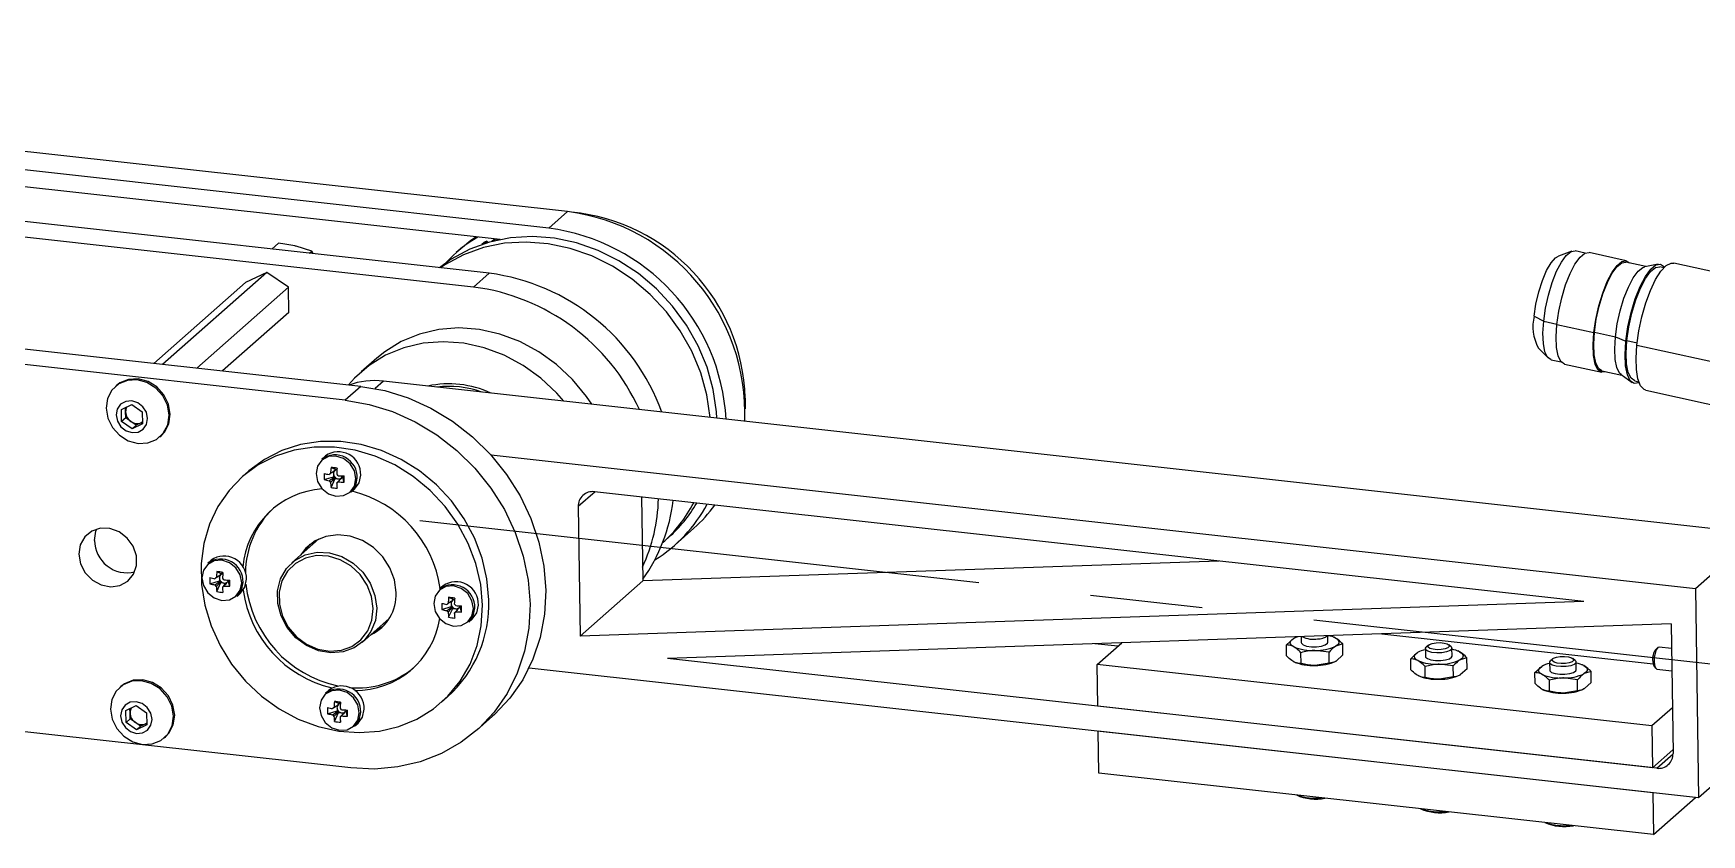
# Model space of a CAD drawing. Header units: millimetres. Extents: x -117 to 822, y -67 to 297.
# Drawn here: x 338.47 to 376.16, y 119.56 to 137.66 of the extents above; entities that cross this region are included whole.
import ezdxf

# ---------------------------------------------------------------- set-up
doc = ezdxf.new("R2010")
doc.units = ezdxf.units.MM
doc.linetypes.add('CENTERX2', pattern=[20.32, 12.7, -2.54, 2.54, -2.54])

msp = doc.modelspace()

# ---------------------------------------------------------------- linework, layer by layer
at = {"color": 7, "linetype": 'Continuous', "lineweight": 25}
for p, q in [((350.5369, 133.6325), (314.2468, 137.6615)), ((350.1126, 133.2584), (318.6157, 136.7552)), ((348.7667, 132.2416), (312.4766, 136.2706)), ((349.0146, 133.0031), (321.1264, 136.0993)), ((348.4131, 131.9298), (312.123, 135.9588)), ((345.8675, 129.6848), (309.5775, 133.7138)), ((350.1126, 133.2584), (350.5369, 133.6325)), ((345.514, 129.373), (309.2239, 133.402)), ((343.8519, 132.7873), (344.0054, 132.9226)), ((344.7565, 132.7401), (344.4031, 132.8509)), ((344.7029, 132.6928), (344.7565, 132.7401)), ((344.7857, 132.6836), (344.7565, 132.7401)), ((348.1619, 132.8321), (348.0205, 132.7074)), ((348.653, 132.9376), (348.6011, 132.8918)), ((348.7301, 132.9502), (348.7409, 132.9359)), ((348.8865, 133.0173), (348.8187, 132.9575)), ((373.2264, 132.7399), (372.919, 132.6264)), ((373.5276, 132.6969), (373.3015, 132.7467)), ((374.4535, 132.5235), (373.6153, 132.7083)), ((374.8981, 132.3935), (374.4467, 132.493)), ((375.1732, 132.4455), (374.8724, 132.3887)), ((375.3037, 132.3668), (375.2143, 132.3865)), ((378.1244, 131.8985), (375.526, 132.4714)), ((343.2575, 132.0307), (341.1867, 130.2045)), ((343.7393, 132.2601), (341.3837, 130.1826)), ((344.2295, 131.9228), (342.1587, 130.0966)), ((343.7393, 132.2601), (343.2575, 132.0307)), ((344.2295, 131.9228), (343.7393, 132.2601)), ((344.2378, 131.3562), (344.2295, 131.9228)), ((348.4131, 131.9298), (348.7667, 132.2416)), ((344.2378, 131.3562), (342.7368, 130.0324)), ((372.3721, 131.272), (372.5883, 131.1593)), ((372.8851, 131.0831), (373.7233, 130.8983)), ((373.7343, 130.9071), (374.2093, 130.8024)), ((374.2093, 130.8024), (374.4461, 130.7065)), ((372.4625, 130.5558), (372.6937, 130.3236)), ((374.694, 130.6194), (377.2924, 130.0466)), ((346.2253, 130.3242), (345.8718, 130.0124)), ((372.759, 130.2858), (372.9851, 130.236)), ((373.0598, 130.1888), (373.898, 130.004)), ((373.9048, 130.0345), (374.3561, 129.935)), ((340.3458, 129.7067), (340.319, 129.683)), ((345.8675, 129.6848), (345.514, 129.373)), ((377.4297, 126.3552), (346.3773, 129.8026)), ((374.3348, 129.9502), (374.5838, 129.7722)), ((374.646, 129.8084), (374.7353, 129.7887)), ((354.5489, 129.4168), (354.5448, 129.1751)), ((374.8931, 129.6003), (377.4915, 129.0275)), ((340.4571, 129.1617), (340.689, 129.2721)), ((340.4612, 128.8891), (340.4571, 129.1617)), ((340.5531, 128.9702), (340.4612, 128.8891)), ((340.5511, 129.1065), (340.5496, 129.2058)), ((340.5531, 128.9702), (340.5511, 129.1065)), ((340.671, 128.889), (340.5531, 128.9702)), ((340.689, 129.2721), (340.9248, 129.1098)), ((340.9248, 129.1098), (340.9288, 128.8372)), ((340.697, 128.7268), (340.4612, 128.8891)), ((340.7889, 128.8079), (340.671, 128.889)), ((340.9288, 128.8372), (340.697, 128.7268)), ((340.7889, 128.8079), (340.697, 128.7268)), ((340.9048, 128.8631), (340.7889, 128.8079)), ((340.9048, 128.8631), (340.9282, 128.8762)), ((340.9283, 128.8742), (340.9048, 128.8631)), ((341.3244, 128.543), (341.3512, 128.5667)), ((345.0641, 128.1122), (344.9859, 128.0433)), ((345.1914, 127.8537), (345.2831, 127.8126)), ((345.3269, 127.8071), (345.2831, 127.8126)), ((345.2831, 127.7867), (345.2831, 127.8126)), ((376.0154, 125.1079), (348.8102, 128.1283)), ((343.3262, 127.7674), (343.1848, 127.6427)), ((345.0362, 127.5773), (345.2491, 127.643)), ((345.1914, 127.4014), (345.2831, 127.6044)), ((345.2491, 127.7617), (345.2491, 127.7251)), ((345.2491, 127.7004), (345.2491, 127.643)), ((345.2747, 127.6398), (345.2491, 127.643)), ((345.2831, 127.6044), (345.2831, 127.6302)), ((345.2831, 127.6044), (345.3401, 127.5972)), ((345.3646, 127.5941), (345.4009, 127.5895)), ((345.4557, 127.617), (345.43, 127.6202)), ((345.4557, 127.617), (345.4557, 127.661)), ((345.4849, 127.5208), (345.4557, 127.617)), ((345.6474, 127.2933), (345.7255, 127.3622)), ((373.4931, 124.8222), (351.1445, 127.3034)), ((352.2053, 127.1856), (352.2332, 125.2895)), ((350.7759, 126.9671), (350.8189, 124.0422)), ((352.686, 126.1553), (352.817, 126.2709)), ((352.9639, 126.1044), (353.3881, 126.4786)), ((377.4297, 126.3552), (376.0154, 125.1079)), ((344.9173, 126.2373), (344.3076, 125.6996)), ((342.4841, 125.7584), (342.4059, 125.6895)), ((365.251, 125.7373), (352.2332, 125.2895)), ((342.4562, 125.2236), (342.6691, 125.2893)), ((342.6114, 125.4999), (342.7032, 125.4589)), ((342.6114, 125.0477), (342.7032, 125.2506)), ((342.6691, 125.4079), (342.6691, 125.3714)), ((342.6691, 125.3467), (342.6691, 125.2893)), ((342.6947, 125.286), (342.6691, 125.2893)), ((342.7469, 125.4534), (342.7032, 125.4589)), ((342.7032, 125.433), (342.7032, 125.4589)), ((342.7032, 125.2506), (342.7032, 125.2765)), ((342.7032, 125.2506), (342.7601, 125.2435)), ((342.7846, 125.2404), (342.8209, 125.2358)), ((342.8757, 125.2633), (342.85, 125.2665)), ((342.8757, 125.2633), (342.8757, 125.3073)), ((342.905, 125.1671), (342.8757, 125.2633)), ((347.7218, 125.177), (347.6437, 125.108)), ((352.2332, 125.2895), (350.8189, 124.0422)), ((343.0674, 124.9395), (343.1455, 125.0084)), ((347.8491, 124.9185), (347.9409, 124.8774)), ((347.9068, 124.8264), (347.9068, 124.7899)), ((347.9068, 124.7652), (347.9068, 124.7078)), ((347.9846, 124.8719), (347.9409, 124.8774)), ((347.9409, 124.8515), (347.9409, 124.8774)), ((373.4931, 124.8222), (350.8189, 124.0422)), ((376.0154, 125.1079), (376.0849, 120.3857)), ((345.8951, 123.8996), (346.5048, 124.4373)), ((347.694, 124.6421), (347.9068, 124.7078)), ((347.8491, 124.4662), (347.9409, 124.6691)), ((347.9325, 124.7045), (347.9068, 124.7078)), ((347.9409, 124.6691), (347.9409, 124.695)), ((347.9409, 124.6691), (347.9979, 124.662)), ((348.0224, 124.6589), (348.0586, 124.6543)), ((348.1134, 124.6818), (348.0878, 124.685)), ((348.1134, 124.6818), (348.1134, 124.7258)), ((348.1427, 124.5856), (348.1134, 124.6818)), ((348.3051, 124.358), (348.3833, 124.427)), ((345.6362, 121.0618), (319.055, 124.0129)), ((375.4668, 124.3173), (352.7926, 123.5373)), ((367.1097, 124.0298), (367.1117, 123.8944)), ((367.7116, 123.9032), (367.7095, 124.0505)), ((367.8835, 123.9978), (367.8391, 124.0179)), ((367.8519, 124.0128), (367.8492, 124.014)), ((368.933, 124.0926), (375.0604, 123.4123)), ((375.4668, 124.3173), (375.5098, 121.3924)), ((362.9653, 123.8122), (362.449, 123.8695)), ((362.5007, 123.4025), (363.0538, 123.8903)), ((366.7774, 123.8407), (366.931, 123.9803)), ((366.781, 123.5935), (366.7774, 123.8407)), ((367.1073, 123.4189), (367.1037, 123.6661)), ((367.7386, 123.6778), (367.4205, 123.7183)), ((367.7423, 123.4306), (367.7386, 123.6778)), ((368.0473, 123.8641), (367.8923, 123.8173)), ((368.0509, 123.6169), (368.0473, 123.8641)), ((369.5833, 123.5292), (369.737, 123.6688)), ((369.9151, 123.7566), (369.9176, 123.5829)), ((369.9852, 123.8384), (369.9333, 123.7911)), ((370.4958, 123.7993), (370.4425, 123.8452)), ((370.5176, 123.5917), (370.515, 123.7654)), ((370.6894, 123.6863), (370.6451, 123.7064)), ((370.6578, 123.7013), (370.6551, 123.7025)), ((375.1652, 123.7819), (375.1187, 123.7395)), ((375.4749, 123.7643), (375.1973, 123.7952)), ((376.0849, 120.3857), (349.6651, 123.3188)), ((375.1412, 121.0562), (352.7926, 123.5373)), ((375.0338, 122.011), (362.5007, 123.4025)), ((362.5145, 122.458), (362.5007, 123.4025)), ((366.9764, 123.4448), (366.9792, 123.4436)), ((367.7423, 123.4306), (367.4255, 123.3783)), ((368.0509, 123.6169), (367.8973, 123.4773)), ((369.587, 123.282), (369.5833, 123.5292)), ((369.9133, 123.1074), (369.9096, 123.3546)), ((370.5446, 123.3663), (370.2264, 123.4068)), ((370.5482, 123.119), (370.5446, 123.3663)), ((370.8532, 123.5526), (370.6982, 123.5058)), ((370.8569, 123.3054), (370.7032, 123.1658)), ((370.8569, 123.3054), (370.8532, 123.5526)), ((372.3893, 123.2177), (372.5429, 123.3572)), ((372.721, 123.445), (372.7236, 123.2714)), ((372.7911, 123.5269), (372.7392, 123.4796)), ((373.3017, 123.4878), (373.2485, 123.5336)), ((373.3235, 123.2802), (373.3209, 123.4539)), ((373.4953, 123.3748), (373.451, 123.3948)), ((373.4638, 123.3898), (373.461, 123.3909)), ((375.0776, 123.3698), (375.1137, 123.3182)), ((375.1421, 123.2982), (375.4823, 123.2604)), ((340.4459, 122.9066), (340.419, 122.8829)), ((369.7824, 123.1333), (369.7851, 123.1321)), ((370.5482, 123.119), (370.2314, 123.0668)), ((372.3929, 122.9705), (372.3893, 123.2177)), ((372.7192, 122.7959), (372.7156, 123.0431)), ((373.3505, 123.0547), (373.0323, 123.0953)), ((373.3541, 122.8075), (373.3505, 123.0547)), ((373.6592, 123.241), (373.5041, 123.1943)), ((373.6628, 122.9938), (373.5091, 122.8543)), ((373.6628, 122.9938), (373.6592, 123.241)), ((345.1418, 122.8232), (345.0637, 122.7543)), ((345.2691, 122.5647), (345.3609, 122.5236)), ((345.4046, 122.5181), (345.3609, 122.5236)), ((345.3609, 122.4978), (345.3609, 122.5236)), ((347.6826, 122.5427), (347.824, 122.6674)), ((372.5883, 122.8217), (372.591, 122.8206)), ((373.3541, 122.8075), (373.0373, 122.7553)), ((340.5571, 122.3617), (340.789, 122.472)), ((340.5612, 122.089), (340.5571, 122.3617)), ((340.6531, 122.1701), (340.5612, 122.089)), ((340.6511, 122.3064), (340.6496, 122.4057)), ((340.6531, 122.1701), (340.6511, 122.3064)), ((340.771, 122.089), (340.6531, 122.1701)), ((340.789, 122.472), (341.0248, 122.3097)), ((341.0248, 122.3097), (341.0288, 122.0371)), ((345.114, 122.2884), (345.3268, 122.3541)), ((345.2691, 122.1124), (345.3609, 122.3154)), ((345.3268, 122.4727), (345.3268, 122.4362)), ((345.3268, 122.4115), (345.3268, 122.3541)), ((345.3525, 122.3508), (345.3268, 122.3541)), ((345.3609, 122.3154), (345.3609, 122.3413)), ((345.3609, 122.3154), (345.4179, 122.3082)), ((345.4424, 122.3052), (345.4786, 122.3006)), ((345.5334, 122.328), (345.5078, 122.3313)), ((345.5334, 122.328), (345.5334, 122.3721)), ((345.5627, 122.2318), (345.5334, 122.328)), ((348.4854, 121.9174), (348.839, 122.2292)), ((375.0477, 121.0666), (362.5145, 122.458)), ((375.4947, 122.4175), (375.0338, 122.011)), ((340.797, 121.9267), (340.5612, 122.089)), ((340.8889, 122.0078), (340.771, 122.089)), ((341.0288, 122.0371), (340.797, 121.9267)), ((340.8889, 122.0078), (340.797, 121.9267)), ((341.0048, 122.063), (340.8889, 122.0078)), ((341.0048, 122.063), (341.0282, 122.0762)), ((341.0283, 122.0742), (341.0048, 122.063)), ((341.4244, 121.7429), (341.4512, 121.7666)), ((345.7251, 122.0043), (345.8033, 122.0732)), ((362.5368, 120.9469), (362.5229, 121.8913)), ((375.0561, 120.4999), (362.5229, 121.8913)), ((375.0338, 122.011), (375.0477, 121.0666)), ((375.0477, 121.0666), (375.5086, 121.4731)), ((377.4991, 121.6329), (376.0849, 120.3857)), ((375.0699, 119.5554), (362.5368, 120.9469)), ((375.0561, 120.4999), (375.0699, 119.5554)), ((375.0699, 119.5554), (376.0196, 120.3929))]:
    msp.add_line(p, q, dxfattribs=at)
at = {"color": 8, "linetype": 'Continuous', "lineweight": 25}
for p, q in [((348.6024, 132.8922), (348.6571, 132.9405)), ((348.6243, 132.8996), (348.6931, 132.9603)), ((348.7001, 132.9237), (348.7301, 132.9502)), ((348.8215, 132.9582), (348.8883, 133.0171)), ((348.8507, 132.9658), (348.9066, 133.0151)), ((348.9224, 132.9832), (348.9528, 133.01)), ((372.5883, 131.1593), (372.8862, 131.0937)), ((374.4672, 130.7235), (374.6998, 130.6722)), ((346.3773, 129.8026), (346.189, 129.6365)), ((351.1558, 127.3021), (350.7759, 126.9671)), ((344.8431, 126.1989), (344.8101, 126.1428)), ((375.1412, 121.0562), (375.5098, 121.3812))]:
    msp.add_line(p, q, dxfattribs=at)
at = {"color": 7, "linetype": 'CENTERX2'}
msp.add_line((347.2014, 126.6517), (396.7729, 121.1483), dxfattribs=at)
at = {"color": 7, "linetype": 'Continuous', "lineweight": 25, "flags": 128}
for points in [[(353.9093, 128.9664), (353.9005, 129.1088), (353.8265, 129.6163), (353.6873, 130.1177), (353.4854, 130.604), (353.2243, 131.0665), (352.9087, 131.4969), (352.5443, 131.8877), (352.1376, 132.2317), (351.6957, 132.5229), (351.2267, 132.756), (350.7388, 132.927), (350.2408, 133.0327), (349.7415, 133.0713), (349.2499, 133.0421), (348.7748, 132.9456), (348.3246, 132.7835), (347.9073, 132.5587), (347.6396, 132.3668)], [(348.1619, 132.8321), (348.3498, 132.9852), (348.4603, 133.0646)], [(353.7591, 128.9831), (353.759, 128.9841), (353.6851, 129.4916), (353.5459, 129.993), (353.3439, 130.4793), (353.0829, 130.9418), (352.7673, 131.3722), (352.4029, 131.7629), (351.9961, 132.107), (351.5543, 132.3982), (351.0852, 132.6313), (350.5974, 132.8023), (350.0994, 132.908), (349.6001, 132.9466), (349.1085, 132.9174), (348.6334, 132.8208), (348.1832, 132.6587), (347.7659, 132.434), (347.6617, 132.3643)], [(348.6571, 132.9405), (348.6531, 132.9377), (348.653, 132.9376)], [(372.5883, 131.1593), (372.6307, 131.4522), (372.6963, 131.7488), (372.7814, 132.0318), (372.8809, 132.2849), (372.989, 132.4934), (373.0996, 132.645), (373.2061, 132.7311), (373.3015, 132.7467)], [(372.8851, 131.0831), (372.9285, 131.3829), (372.9957, 131.6865), (373.0828, 131.9764), (373.1847, 132.2355), (373.2954, 132.4489), (373.4086, 132.6041), (373.5177, 132.6922), (373.6153, 132.7083)], [(372.3721, 131.272), (372.4124, 131.5442), (372.4758, 131.8187), (372.5579, 132.0768), (372.6532, 132.3009), (372.7551, 132.4757), (372.8567, 132.5894), (372.919, 132.6264)], [(373.7233, 130.8983), (373.7667, 131.1981), (373.8339, 131.5018), (373.921, 131.7916), (374.0229, 132.0507), (374.1336, 132.2641), (374.2468, 132.4193), (374.3559, 132.5074), (374.4545, 132.5233), (374.5296, 132.4747)], [(373.7343, 130.9071), (373.7766, 131.1997), (373.8422, 131.496), (373.9272, 131.7788), (374.0266, 132.0317), (374.1346, 132.2399), (374.2451, 132.3914), (374.3515, 132.4774), (374.4467, 132.493)], [(374.2093, 130.8024), (374.2516, 131.095), (374.3172, 131.3913), (374.4021, 131.6741), (374.5015, 131.9269), (374.6096, 132.1352), (374.7201, 132.2867), (374.8265, 132.3726), (374.8724, 132.3887)], [(374.4461, 130.7065), (374.4926, 131.0272), (374.5645, 131.3521), (374.6576, 131.6621), (374.7666, 131.9393), (374.885, 132.1676), (375.0061, 132.3337), (375.1228, 132.4279), (375.2283, 132.4448), (375.3164, 132.3834), (375.3181, 132.3813)], [(374.4672, 130.7235), (374.5116, 131.0303), (374.5804, 131.341), (374.6694, 131.6375), (374.7737, 131.9027), (374.887, 132.1211), (375.0028, 132.2799), (375.1144, 132.3701), (375.2143, 132.3865)], [(374.694, 130.6194), (374.739, 130.9363), (374.8076, 131.2582), (374.8963, 131.5689), (375.0008, 131.8529), (375.1157, 132.0959), (375.2353, 132.2857), (375.3537, 132.4129), (375.4648, 132.4711), (375.526, 132.4714)], [(351.0822, 129.2803), (350.9624, 129.4574), (350.6474, 129.8409), (350.2862, 130.1804), (349.8863, 130.4686), (349.4563, 130.6994), (349.0054, 130.8678), (348.5432, 130.9703), (348.0795, 131.0047), (347.6242, 130.9703), (347.187, 130.8677), (346.7773, 130.6992), (346.4037, 130.4683), (346.2253, 130.3242)], [(372.759, 130.2858), (372.758, 130.286), (372.6775, 130.3421), (372.6175, 130.4664), (372.5815, 130.6517), (372.5716, 130.8872), (372.5883, 131.1593)], [(373.0598, 130.1888), (373.0588, 130.189), (372.9764, 130.2464), (372.915, 130.3736), (372.8782, 130.5633), (372.868, 130.8045), (372.8851, 131.0831)], [(373.9876, 130.0162), (373.897, 130.0042), (373.8146, 130.0616), (373.7532, 130.1888), (373.7164, 130.3786), (373.7062, 130.6197), (373.7233, 130.8983)], [(373.9048, 130.0345), (373.9038, 130.0347), (373.8234, 130.0907), (373.7634, 130.2148), (373.7275, 130.4), (373.7176, 130.6353), (373.7343, 130.9071)], [(374.3348, 129.9502), (374.2984, 129.986), (374.2384, 130.1101), (374.2025, 130.2953), (374.1925, 130.5306), (374.2093, 130.8024)], [(350.451, 129.3504), (350.2939, 129.5291), (349.9326, 129.8686), (349.5327, 130.1568), (349.1028, 130.3876), (348.6519, 130.556), (348.1896, 130.6585), (347.7259, 130.6929), (347.2706, 130.6584), (346.8335, 130.5559), (346.4237, 130.3873), (346.0502, 130.1565), (345.7207, 129.8682), (345.5846, 129.7162)], [(374.7423, 129.7695), (374.7375, 129.7669), (374.632, 129.75), (374.5438, 129.8114), (374.4781, 129.9475), (374.4387, 130.1505), (374.4278, 130.4085), (374.4461, 130.7065)], [(374.646, 129.8084), (374.6449, 129.8086), (374.5606, 129.8673), (374.4978, 129.9975), (374.4601, 130.1917), (374.4497, 130.4384), (374.4672, 130.7235)], [(374.8931, 129.6003), (374.856, 129.6144), (374.7754, 129.6995), (374.7166, 129.8517), (374.6825, 130.0631), (374.6748, 130.3234), (374.694, 130.6194)], [(340.1108, 129.1919), (340.1489, 128.9662), (340.2528, 128.7549), (340.4124, 128.5786), (340.612, 128.4547), (340.8322, 128.3952), (341.0514, 128.4059), (341.248, 128.4859), (341.403, 128.6272), (341.501, 128.8161), (341.5325, 129.034), (341.4945, 129.2597), (341.3905, 129.471), (341.2309, 129.6473), (341.0313, 129.7712), (340.8111, 129.8307), (340.592, 129.82), (340.3953, 129.74), (340.2404, 129.5987), (340.1424, 129.4098), (340.1108, 129.1919)], [(341.3512, 128.5667), (341.4298, 128.6509), (341.5278, 128.8398), (341.5594, 129.0577), (341.5213, 129.2834), (341.4174, 129.4947), (341.2578, 129.671), (341.0582, 129.7949), (340.838, 129.8544), (340.6188, 129.8437), (340.4222, 129.7637), (340.3458, 129.7067)], [(345.8675, 129.6848), (346.4052, 129.5896), (346.9348, 129.425), (347.4471, 129.1937), (347.9334, 128.8996), (348.3854, 128.548), (348.7954, 128.1446), (349.1564, 127.6965), (349.4621, 127.2113), (349.7074, 126.6974), (349.888, 126.1635), (350.0008, 125.6187), (350.044, 125.0723), (350.0168, 124.5338), (349.9196, 124.0124), (349.7541, 123.5168), (349.5232, 123.0557), (349.2308, 122.637), (348.8819, 122.2677), (348.839, 122.2292)], [(340.3376, 129.0389), (340.3666, 128.8986), (340.4454, 128.7736), (340.5618, 128.683), (340.6983, 128.6406), (340.8339, 128.6528), (340.948, 128.7178), (341.0234, 128.8257), (341.0484, 128.96), (341.0193, 129.1003), (340.9406, 129.2253), (340.8241, 129.3159), (340.6877, 129.3584), (340.5521, 129.3461), (340.4379, 129.2811), (340.3626, 129.1733), (340.3376, 129.0389)], [(345.514, 129.373), (346.0517, 129.2778), (346.5812, 129.1132), (347.0935, 128.8819), (347.5799, 128.5878), (348.0319, 128.2361), (348.4419, 127.8328), (348.8028, 127.3847), (349.1086, 126.8995), (349.3538, 126.3856), (349.5344, 125.8516), (349.6473, 125.3069), (349.6905, 124.7605), (349.6632, 124.222), (349.5661, 123.7006), (349.4006, 123.205), (349.1697, 122.7439), (348.8772, 122.3252), (348.5283, 121.9559), (348.1289, 121.6424), (347.6857, 121.3901), (347.2064, 121.2033), (346.6993, 121.0852), (346.1729, 121.0377), (345.6362, 121.0618)], [(348.6137, 124.7396), (348.573, 125.211), (348.4653, 125.6797), (348.293, 126.136), (348.0598, 126.5701), (347.7706, 126.9726), (347.4316, 127.3351), (347.05, 127.6498), (346.6339, 127.91), (346.1923, 128.1101), (345.7345, 128.246), (345.2703, 128.3146), (344.8096, 128.3146), (344.3622, 128.2459), (343.9376, 128.1099), (343.5449, 127.9097), (343.1925, 127.6495), (342.8878, 127.3347), (342.6374, 126.9722), (342.4466, 126.5696), (342.3194, 126.1355), (342.2587, 125.6792), (342.2655, 125.2104), (342.34, 124.7391), (342.4803, 124.2753), (342.6836, 123.829), (342.9455, 123.4096), (343.2605, 123.026), (343.6217, 122.6865), (344.0216, 122.3983), (344.4516, 122.1675), (344.9025, 121.9991), (345.3647, 121.8966), (345.8284, 121.8622), (346.2837, 121.8967), (346.7209, 121.9993), (347.1306, 122.1678), (347.5042, 122.3986), (347.8336, 122.6869), (348.1119, 123.0264), (348.3331, 123.41), (348.4925, 123.8295), (348.5867, 124.2759), (348.6137, 124.7396)], [(348.7552, 124.8644), (348.7144, 125.3357), (348.6067, 125.8045), (348.4344, 126.2607), (348.2012, 126.6948), (347.912, 127.0973), (347.573, 127.4598), (347.1914, 127.7745), (346.7754, 128.0347), (346.3338, 128.2349), (345.876, 128.3707), (345.4118, 128.4393), (344.951, 128.4393), (344.5036, 128.3706), (344.079, 128.2347), (343.6863, 128.0344), (343.3339, 127.7742), (343.3262, 127.7674)], [(345.7529, 127.5996), (345.7186, 127.7774), (345.6211, 127.9368), (345.4752, 128.0535), (345.3031, 128.1097), (345.131, 128.0968), (344.985, 128.0169), (344.8875, 127.8821), (344.8533, 127.713), (344.8875, 127.5352), (344.985, 127.3758), (345.131, 127.2591), (345.3031, 127.203), (345.4752, 127.2158), (345.6211, 127.2957), (345.7186, 127.4305), (345.7529, 127.5996)], [(345.6474, 127.2933), (345.7488, 127.4334), (345.7844, 127.6093)], [(345.7255, 127.3622), (345.8269, 127.5023), (345.8625, 127.6782)], [(339.4956, 125.8924), (339.5342, 125.6738), (339.6396, 125.471), (339.8003, 125.306), (339.999, 125.1966), (340.214, 125.1548), (340.4222, 125.1851), (340.6009, 125.2841), (340.7307, 125.4411), (340.7977, 125.6392), (340.7945, 125.8568), (340.7215, 126.0704), (340.5866, 126.2569), (340.4044, 126.3959), (340.1947, 126.4725), (339.9801, 126.4784), (339.7841, 126.4129), (339.6277, 126.2831), (339.5279, 126.1031), (339.4956, 125.8924)], [(339.8491, 126.2042), (339.8814, 126.4149), (339.8991, 126.4608)], [(346.6642, 125.0263), (346.6263, 125.3103), (346.5233, 125.5853), (346.3611, 125.8353), (346.149, 126.0457), (345.8995, 126.2044), (345.6271, 126.3021), (345.3475, 126.3332), (345.077, 126.2957), (344.8314, 126.192), (344.6249, 126.028), (344.504, 125.8728)], [(346.2237, 124.675), (346.1926, 124.3971), (346.0929, 124.1444), (345.9309, 123.9329), (345.7168, 123.7759), (345.464, 123.6832), (345.1884, 123.6607), (344.9074, 123.7097), (344.6385, 123.8272), (344.3987, 124.0058), (344.2031, 124.2342), (344.0639, 124.4982), (343.9899, 124.7812), (343.9857, 125.0653), (344.0516, 125.3327), (344.1835, 125.5666), (344.3731, 125.7523), (344.6084, 125.8781), (344.8747, 125.9362), (345.1552, 125.9229), (345.4323, 125.839), (345.6887, 125.6898), (345.9081, 125.4846), (346.0768, 125.2364), (346.1843, 124.9608), (346.2237, 124.675)], [(344.5747, 125.9352), (344.6956, 126.0904), (344.7203, 126.1154)], [(343.1729, 125.2459), (343.1387, 125.4237), (343.0412, 125.5831), (342.8952, 125.6997), (342.7231, 125.7559), (342.551, 125.7431), (342.4051, 125.6632), (342.3075, 125.5284), (342.2733, 125.3592), (342.3075, 125.1814), (342.4051, 125.0221), (342.551, 124.9054), (342.7231, 124.8492), (342.8952, 124.8621), (343.0412, 124.9419), (343.1387, 125.0767), (343.1729, 125.2459)], [(346.1464, 124.6625), (346.1089, 124.934), (346.0069, 125.1959), (345.8465, 125.4316), (345.6381, 125.6265), (345.3946, 125.7683), (345.1313, 125.848), (344.8648, 125.8607), (344.6118, 125.8055), (344.3883, 125.6859), (344.2082, 125.5095), (344.0829, 125.2873), (344.0203, 125.0333), (344.0243, 124.7634), (344.0946, 124.4946), (344.2268, 124.2438), (344.4127, 124.0268), (344.6405, 123.8571), (344.8959, 123.7455), (345.1629, 123.6989), (345.4247, 123.7203), (345.6648, 123.8084), (345.8682, 123.9576), (346.0221, 124.1585), (346.1168, 124.3985), (346.1464, 124.6625)], [(343.0674, 124.9395), (343.1688, 125.0797), (343.2044, 125.2556)], [(343.1455, 125.0084), (343.2469, 125.1486), (343.2825, 125.3245)], [(348.4106, 124.6644), (348.3764, 124.8422), (348.2789, 125.0016), (348.133, 125.1182), (347.9608, 125.1744), (347.7887, 125.1616), (347.6428, 125.0817), (347.5453, 124.9469), (347.5111, 124.7778), (347.5453, 124.5999), (347.6428, 124.4406), (347.7887, 124.3239), (347.9608, 124.2677), (348.133, 124.2806), (348.2789, 124.3604), (348.3764, 124.4952), (348.4106, 124.6644)], [(348.3051, 124.358), (348.4065, 124.4982), (348.4421, 124.6741)], [(348.3833, 124.427), (348.4847, 124.5671), (348.5203, 124.743)], [(346.3592, 124.2571), (346.2481, 124.1805), (346.1622, 124.1352)], [(366.9399, 123.7998), (366.907, 123.8204), (366.8828, 123.8423), (366.8676, 123.8652), (366.8618, 123.8887), (366.8653, 123.9123), (366.8782, 123.9357), (366.9003, 123.9585), (366.931, 123.9803)], [(367.1117, 123.8944), (367.1149, 123.8805), (367.1543, 123.8448), (367.2329, 123.8173), (367.3387, 123.8023), (367.4556, 123.8019), (367.5658, 123.8163), (367.6525, 123.8433), (367.7026, 123.8787), (367.7116, 123.9032)], [(367.8835, 123.9978), (367.9163, 123.9772), (367.9405, 123.9553), (367.9557, 123.9324), (367.9615, 123.9089), (367.958, 123.8853), (367.9451, 123.8619), (367.9231, 123.8391), (367.8923, 123.8173)], [(369.7458, 123.4883), (369.713, 123.5089), (369.6887, 123.5308), (369.6736, 123.5537), (369.6677, 123.5772), (369.6713, 123.6008), (369.6842, 123.6242), (369.7062, 123.647), (369.737, 123.6688)], [(370.2873, 123.6663), (370.1704, 123.663), (370.0603, 123.6745), (369.9737, 123.6993), (369.9239, 123.7334), (369.9184, 123.7717), (369.9333, 123.7911)], [(370.273, 123.737), (370.178, 123.7343), (370.0885, 123.7437), (370.0181, 123.7638), (369.9776, 123.7915), (369.9731, 123.8227), (370.0053, 123.8525), (370.0694, 123.8765), (370.1555, 123.8909), (370.2505, 123.8936), (370.3401, 123.8842), (370.4104, 123.8641), (370.451, 123.8364), (370.4554, 123.8052), (370.4232, 123.7754), (370.3591, 123.7514), (370.273, 123.737)], [(370.4958, 123.7993), (370.5062, 123.7885), (370.5117, 123.7502), (370.472, 123.7135), (370.3932, 123.6841), (370.2873, 123.6663)], [(370.6894, 123.6863), (370.7222, 123.6657), (370.7465, 123.6438), (370.7616, 123.6209), (370.7675, 123.5974), (370.7639, 123.5738), (370.751, 123.5503), (370.729, 123.5276), (370.6982, 123.5058)], [(375.1973, 123.7952), (375.1651, 123.7818), (375.1316, 123.7329), (375.1039, 123.6557), (375.0863, 123.5618), (375.0813, 123.4657), (375.0898, 123.3819), (375.1105, 123.3232), (375.1401, 123.2985), (375.1421, 123.2982)], [(369.9176, 123.5829), (369.9209, 123.569), (369.9603, 123.5333), (370.0388, 123.5058), (370.1446, 123.4908), (370.2615, 123.4904), (370.3717, 123.5048), (370.4585, 123.5317), (370.5086, 123.5671), (370.5176, 123.5917)], [(372.5517, 123.1768), (372.5189, 123.1974), (372.4947, 123.2193), (372.4795, 123.2422), (372.4737, 123.2657), (372.4772, 123.2893), (372.4901, 123.3127), (372.5121, 123.3355), (372.5429, 123.3572)], [(372.7236, 123.2714), (372.7268, 123.2575), (372.7662, 123.2218), (372.8448, 123.1943), (372.9505, 123.1793), (373.0674, 123.1789), (373.1777, 123.1933), (373.2644, 123.2202), (373.3145, 123.2556), (373.3235, 123.2802)], [(373.0933, 123.3548), (372.9764, 123.3515), (372.8662, 123.363), (372.7797, 123.3878), (372.7298, 123.4219), (372.7243, 123.4602), (372.7392, 123.4796)], [(373.079, 123.4255), (372.9839, 123.4228), (372.8944, 123.4322), (372.824, 123.4523), (372.7835, 123.48), (372.779, 123.5112), (372.8113, 123.541), (372.8753, 123.565), (372.9614, 123.5794), (373.0565, 123.5821), (373.146, 123.5727), (373.2164, 123.5526), (373.2569, 123.5248), (373.2614, 123.4937), (373.2291, 123.4639), (373.1651, 123.4399), (373.079, 123.4255)], [(373.3017, 123.4878), (373.3121, 123.477), (373.3176, 123.4387), (373.278, 123.402), (373.1992, 123.3725), (373.0933, 123.3548)], [(373.4953, 123.3748), (373.5282, 123.3542), (373.5524, 123.3322), (373.5676, 123.3093), (373.5734, 123.2859), (373.5699, 123.2622), (373.557, 123.2388), (373.5349, 123.216), (373.5041, 123.1943)], [(340.2108, 122.3918), (340.2489, 122.1661), (340.3528, 121.9548), (340.5124, 121.7786), (340.7121, 121.6546), (340.9322, 121.5951), (341.1514, 121.6058), (341.348, 121.6858), (341.503, 121.8271), (341.601, 122.016), (341.6325, 122.234), (341.5945, 122.4596), (341.4905, 122.6709), (341.331, 122.8472), (341.1313, 122.9711), (340.9111, 123.0307), (340.692, 123.0199), (340.4953, 122.94), (340.3404, 122.7986), (340.2424, 122.6097), (340.2108, 122.3918)], [(341.4512, 121.7666), (341.5298, 121.8508), (341.6279, 122.0397), (341.6594, 122.2577), (341.6213, 122.4833), (341.5174, 122.6946), (341.3578, 122.8709), (341.1582, 122.9948), (340.938, 123.0544), (340.7188, 123.0436), (340.5222, 122.9637), (340.4459, 122.9066)], [(340.4376, 122.2388), (340.4666, 122.0985), (340.5454, 121.9735), (340.6618, 121.8829), (340.7983, 121.8405), (340.9339, 121.8527), (341.048, 121.9177), (341.1234, 122.0256), (341.1484, 122.1599), (341.1193, 122.3003), (341.0406, 122.4253), (340.9241, 122.5159), (340.7877, 122.5583), (340.6521, 122.5461), (340.5379, 122.4811), (340.4626, 122.3732), (340.4376, 122.2388)], [(345.8307, 122.3107), (345.7964, 122.4885), (345.6989, 122.6479), (345.553, 122.7645), (345.3809, 122.8207), (345.2087, 122.8079), (345.0628, 122.728), (344.9653, 122.5932), (344.9311, 122.424), (344.9653, 122.2462), (345.0628, 122.0869), (345.2087, 121.9702), (345.3809, 121.914), (345.553, 121.9268), (345.6989, 122.0067), (345.7964, 122.1415), (345.8307, 122.3107)], [(345.7251, 122.0043), (345.8265, 122.1445), (345.8621, 122.3204)], [(345.8033, 122.0732), (345.9047, 122.2134), (345.9403, 122.3893)]]:
    msp.add_lwpolyline(points, dxfattribs=at)
at = {"color": 8, "linetype": 'Continuous', "lineweight": 25, "flags": 128}
msp.add_lwpolyline([(346.3975, 124.3428), (346.439, 124.3601), (346.4573, 124.3685)], dxfattribs=at)
at = {"color": 7, "linetype": 'Continuous', "lineweight": 25}
for centre, radius, start, end in [((349.9522, 129.0814), 4.5885, 357.6931, 82.67841), ((350.1988, 129.2908), 4.3519, 1.65828, 84.40781), ((350.0823, 130.3698), 3.117, 120.35371, 137.48875), ((349.5093, 128.6829), 4.6151, 3.23503, 82.48807), ((350.1306, 130.3043), 3.02, 118.42247, 119.20267), ((348.7057, 132.9334), 0.0297, 34.47096, 115.0415), ((347.7864, 127.1657), 4.8051, 24.53237, 82.50577), ((348.132, 127.4631), 4.8205, 19.90927, 82.43401), ((373.3806, 131.0354), 1.0358, 166.79745, 207.58218), ((346.1728, 128.0841), 1.7306, 83.21352, 109.5301), ((347.8517, 127.4747), 2.2667, 65.2815, 102.04837), ((347.852, 127.4771), 2.2081, 70.33553, 96.99435), ((340.7683, 129.1115), 0.2173, 149.94552, 181.32384), ((340.8244, 129.1154), 0.2735, 181.87453, 235.87559), ((340.8105, 129.0793), 0.2359, 233.75607, 293.5738), ((345.3559, 127.6976), 0.507, 357.81637, 125.13758), ((345.2777, 127.6287), 0.507, 357.81637, 125.13758), ((347.5016, 127.6054), 2.3235, 173.86521, 177.15428), ((344.3934, 120.9618), 6.9379, 82.24307, 83.39542), ((345.3402, 127.7152), 0.0917, 135.57731, 173.75526), ((345.336, 127.7183), 0.0865, 127.68886, 135.13039), ((345.3378, 127.7153), 0.09, 97.17218, 127.45852), ((347.64, 127.5879), 2.3235, 173.86521, 177.15428), ((345.9899, 127.6471), 0.9563, 175.81606, 184.18394), ((345.4118, 129.1587), 1.49, 255.39875, 259.82269), ((345.4118, 129.0191), 1.49, 255.39875, 259.82269), ((345.231, 127.6313), 0.1025, 119.2577, 143.56154), ((345.2747, 127.6313), 0.1487, 211.93714, 230.88211), ((346.6688, 127.5938), 1.49, 182.99655, 187.4205), ((345.3798, 128.3389), 0.9563, 258.6353, 267.00319), ((345.354, 127.7128), 0.1057, 173.28651, 186.71349), ((345.3684, 127.7152), 0.1203, 187.03731, 218.81579), ((345.3734, 127.7183), 0.1261, 218.51509, 224.30415), ((345.3696, 127.7138), 0.1203, 224.00346, 255.78194), ((345.2256, 127.5879), 0.1487, 31.93714, 50.88211), ((345.2693, 127.5879), 0.1025, 299.2577, 323.56154), ((346.8073, 127.5764), 1.49, 182.99655, 187.4205), ((345.3655, 127.6998), 0.1057, 256.10576, 269.53273), ((345.5274, 129.9835), 2.3235, 265.66496, 268.95403), ((345.5274, 129.8439), 2.3235, 265.66496, 268.95403), ((345.3661, 127.6857), 0.0917, 269.06398, 307.24193), ((345.3687, 127.6812), 0.0865, 307.68886, 315.13039), ((345.3655, 127.6837), 0.0905, 315.4517, 345.55609), ((338.5474, 127.5905), 6.9379, 359.42382, 0.57618), ((345.1232, 125.4415), 1.9298, 93.8234, 175.22698), ((345.0436, 124.7478), 2.6406, 8.11224, 76.27953), ((351.1012, 126.9807), 0.3256, 82.36583, 182.38279), ((348.7496, 127.2263), 3.8398, 334.96126, 358.75736), ((349.2216, 127.5072), 3.7178, 324.08525, 353.81296), ((350.7721, 128.5894), 3.3131, 301.63691, 331.74), ((350.591, 128.506), 3.1487, 311.45752, 332.55267), ((350.7373, 128.6259), 3.1419, 311.44794, 329.83234), ((345.2623, 125.4725), 2.0027, 133.57151, 179.98631), ((351.206, 128.9518), 3.2983, 311.42097, 323.74459), ((340.5886, 126.2109), 0.7395, 180.51942, 283.00511), ((342.6977, 125.2749), 0.507, 357.81637, 125.13758), ((342.7759, 125.3438), 0.507, 357.81637, 125.13758), ((343.4099, 125.2934), 0.9563, 175.81606, 184.18394), ((342.8318, 126.805), 1.49, 255.39875, 259.82269), ((342.8318, 126.6654), 1.49, 255.39875, 259.82269), ((342.651, 125.2776), 0.1025, 119.2577, 143.56154), ((342.6947, 125.2776), 0.1487, 211.93714, 230.88211), ((344.9216, 125.2516), 2.3235, 173.86521, 177.15428), ((344.0888, 125.2401), 1.49, 182.99655, 187.4205), ((341.8134, 118.6081), 6.9379, 82.24307, 83.39542), ((342.774, 125.359), 0.1057, 173.28651, 186.71349), ((342.7602, 125.3614), 0.0917, 135.57731, 173.75526), ((342.7884, 125.3614), 0.1203, 187.03731, 218.81579), ((342.756, 125.3645), 0.0865, 127.68886, 135.13039), ((342.7934, 125.3645), 0.1261, 218.51509, 224.30415), ((342.7579, 125.3616), 0.09, 97.17218, 127.45852), ((342.7897, 125.36), 0.1203, 224.00346, 255.78194), ((345.06, 125.2342), 2.3235, 173.86521, 177.15428), ((342.6456, 125.2342), 0.1487, 31.93714, 50.88211), ((342.6893, 125.2342), 0.1025, 299.2577, 323.56154), ((344.2273, 125.2227), 1.49, 182.99655, 187.4205), ((342.7855, 125.346), 0.1057, 256.10576, 269.53273), ((342.9474, 127.6297), 2.3235, 265.66496, 268.95403), ((342.9474, 127.4902), 2.3235, 265.66496, 268.95403), ((342.7861, 125.332), 0.0917, 269.06398, 307.24193), ((342.7887, 125.3275), 0.0865, 307.68886, 315.13039), ((342.7855, 125.33), 0.0905, 315.4517, 345.55609), ((335.9674, 125.2368), 6.9379, 359.42382, 0.57618), ((345.8892, 125.4953), 2.634, 186.05273, 258.09311), ((347.9355, 124.6934), 0.507, 357.81637, 125.13758), ((348.0136, 124.7623), 0.507, 357.81637, 125.13758), ((342.7998, 125.9852), 0.9563, 258.6353, 267.00319), ((345.8231, 125.4369), 2.6397, 187.80666, 256.51327), ((345.6524, 124.9853), 1.0126, 295.69824, 2.32011), ((348.6477, 124.7119), 0.9563, 175.81606, 184.18394), ((348.0696, 126.2235), 1.49, 255.39875, 259.82269), ((347.8888, 124.6961), 0.1025, 119.2577, 143.56154), ((345.9216, 124.7696), 2.8352, 312.14479, 1.9162), ((350.1594, 124.6701), 2.3235, 173.86521, 177.15428), ((347.0511, 118.0266), 6.9379, 82.24307, 83.39542), ((348.0118, 124.7775), 0.1057, 173.28651, 186.71349), ((347.9979, 124.7799), 0.0917, 135.57731, 173.75526), ((348.0262, 124.7799), 0.1203, 187.03731, 218.81579), ((347.9938, 124.7831), 0.0865, 127.68886, 135.13039), ((347.9956, 124.7801), 0.09, 97.17218, 127.45852), ((350.2978, 124.6527), 2.3235, 173.86521, 177.15428), ((347.8833, 124.6527), 0.1487, 31.93714, 50.88211), ((345.7434, 124.7402), 1.9279, 269.48565, 350.95916), ((348.0696, 126.0839), 1.49, 255.39875, 259.82269), ((347.9325, 124.6961), 0.1487, 211.93714, 230.88211), ((349.3266, 124.6586), 1.49, 182.99655, 187.4205), ((348.0376, 125.4037), 0.9563, 258.6353, 267.00319), ((348.0311, 124.7831), 0.1261, 218.51509, 224.30415), ((348.0274, 124.7785), 0.1203, 224.00346, 255.78194), ((347.927, 124.6527), 0.1025, 299.2577, 323.56154), ((349.465, 124.6412), 1.49, 182.99655, 187.4205), ((348.0232, 124.7645), 0.1057, 256.10576, 269.53273), ((348.1851, 127.0482), 2.3235, 265.66496, 268.95403), ((348.1851, 126.9087), 2.3235, 265.66496, 268.95403), ((348.0239, 124.7505), 0.0917, 269.06398, 307.24193), ((348.0264, 124.746), 0.0865, 307.68886, 315.13039), ((348.0233, 124.7485), 0.0905, 315.4517, 345.55609), ((341.2051, 124.6553), 6.9379, 359.42382, 0.57618), ((367.1925, 123.5216), 0.5279, 106.62959, 119.68647), ((367.3867, 124.5302), 0.5604, 243.0467, 279.73441), ((367.488, 124.3198), 0.342, 268.90351, 307.95214), ((367.6, 123.42), 0.6435, 63.86927, 78.68205), ((367.3554, 124.7926), 1.0762, 247.28866, 273.46758), ((367.4486, 124.7581), 1.0401, 268.45029, 295.24903), ((370.043, 123.1104), 0.6367, 101.56231, 118.72864), ((370.3991, 123.0914), 0.6619, 63.98817, 79.8864), ((375.4241, 123.5184), 0.377, 144.10401, 203.22586), ((345.7968, 124.8541), 1.9814, 264.5883, 309.46097), ((367.3604, 124.4526), 1.0762, 247.28866, 273.46758), ((367.4536, 124.4181), 1.0401, 268.45029, 295.24903), ((370.1613, 124.4811), 1.0762, 247.28866, 273.46758), ((370.2545, 124.4466), 1.0401, 268.45029, 295.24903), ((372.849, 122.7989), 0.6367, 101.56231, 118.72864), ((373.205, 122.7799), 0.6619, 63.98817, 79.8864), ((345.4336, 122.4086), 0.507, 357.81637, 125.13758), ((370.1663, 124.1411), 1.0762, 247.28866, 273.46758), ((370.2595, 124.1066), 1.0401, 268.45029, 295.24903), ((372.9673, 124.1696), 1.0762, 247.28866, 273.46758), ((373.0605, 124.135), 1.0401, 268.45029, 295.24903), ((345.3555, 122.3397), 0.507, 357.81637, 125.13758), ((347.5794, 122.3164), 2.3235, 173.86521, 177.15428), ((344.4712, 115.6729), 6.9379, 82.24307, 83.39542), ((345.4138, 122.4293), 0.0865, 127.68886, 135.13039), ((345.4156, 122.4264), 0.09, 97.17218, 127.45852), ((347.7178, 122.299), 2.3235, 173.86521, 177.15428), ((372.9723, 123.8296), 1.0762, 247.28866, 273.46758), ((373.0655, 123.795), 1.0401, 268.45029, 295.24903), ((340.8683, 122.3114), 0.2173, 149.94552, 181.32384), ((340.9244, 122.3154), 0.2735, 181.87453, 235.87559), ((346.0677, 122.3581), 0.9563, 175.81606, 184.18394), ((345.4896, 123.8697), 1.49, 255.39875, 259.82269), ((345.4896, 123.7302), 1.49, 255.39875, 259.82269), ((345.3088, 122.3423), 0.1025, 119.2577, 143.56154), ((345.3525, 122.3423), 0.1487, 211.93714, 230.88211), ((346.7466, 122.3049), 1.49, 182.99655, 187.4205), ((345.4318, 122.4238), 0.1057, 173.28651, 186.71349), ((345.418, 122.4262), 0.0917, 135.57731, 173.75526), ((345.4462, 122.4262), 0.1203, 187.03731, 218.81579), ((345.4511, 122.4293), 0.1261, 218.51509, 224.30415), ((345.4474, 122.4248), 0.1203, 224.00346, 255.78194), ((345.3033, 122.299), 0.1487, 31.93714, 50.88211), ((345.347, 122.299), 0.1025, 299.2577, 323.56154), ((346.885, 122.2874), 1.49, 182.99655, 187.4205), ((345.4433, 122.4108), 0.1057, 256.10576, 269.53273), ((345.6051, 124.6945), 2.3235, 265.66496, 268.95403), ((345.6051, 124.555), 2.3235, 265.66496, 268.95403), ((345.4439, 122.3968), 0.0917, 269.06398, 307.24193), ((345.4465, 122.3923), 0.0865, 307.68886, 315.13039), ((345.4433, 122.3947), 0.0905, 315.4517, 345.55609), ((338.6252, 122.3016), 6.9379, 359.42382, 0.57618), ((340.9105, 122.2792), 0.2359, 233.75607, 293.5738), ((345.4576, 123.05), 0.9563, 258.6353, 267.00319), ((375.1845, 121.3789), 0.3256, 262.36583, 2.38279), ((367.4399, 121.4616), 1.1018, 246.49041, 280.83946), ((367.425, 121.5907), 1.2098, 250.7532, 276.57668), ((370.2459, 121.1501), 1.1018, 246.49041, 280.83946), ((370.2309, 121.2791), 1.2098, 250.7532, 276.57668), ((373.0518, 120.8386), 1.1018, 246.49041, 280.83946), ((373.0369, 120.9676), 1.2098, 250.7532, 276.57668)]:
    msp.add_arc(centre, radius, start, end, dxfattribs=at)
for centre, major_axis, start_param, end_param in [((345.4081, 127.7619), (0.1569, 0.0677), 2.7928796, 3.06477), ((345.421, 127.7473), (0.0868, 0.1472), 3.2184153, 3.4903057), ((342.8282, 125.4081), (0.1569, 0.0677), 2.7928796, 3.06477), ((342.841, 125.3936), (0.0868, 0.1472), 3.2184153, 3.4903057), ((348.0659, 124.8266), (0.1569, 0.0677), 2.7928796, 3.06477), ((348.0787, 124.8121), (0.0868, 0.1472), 3.2184153, 3.4903057), ((345.4859, 122.4729), (0.1569, 0.0677), 2.7928796, 3.06477), ((345.4987, 122.4584), (0.0868, 0.1472), 3.2184153, 3.4903057)]:
    msp.add_ellipse(centre, major_axis=major_axis, ratio=0.5009593, start_param=start_param, end_param=end_param, dxfattribs=at)
for points, knots in [([(344.4031, 132.8509), (344.3941, 132.853), (344.267, 132.8835), (344.1315, 132.9038), (344.0054, 132.9226)], [0, 0, 0, 0, 0.0701742, 1, 1, 1, 1]), ([(345.2747, 127.7793), (345.2724, 127.7777), (345.2347, 127.752), (345.1927, 127.723), (345.1533, 127.6955), (345.1485, 127.6922)], [0, 0, 0, 0, 0.0546533, 0.8863107, 1, 1, 1, 1]), ([(345.1809, 127.7207), (345.1848, 127.7233), (345.217, 127.7444), (345.2511, 127.7665), (345.2813, 127.7856), (345.2831, 127.7867)], [0, 0, 0, 0, 0.11368929, 0.94534669, 1, 1, 1, 1]), ([(345.1485, 127.5526), (345.1533, 127.5559), (345.1927, 127.5835), (345.2347, 127.6125), (345.2724, 127.6382), (345.2747, 127.6398)], [0, 0, 0, 0, 0.1136893, 0.9453467, 1, 1, 1, 1]), ([(345.2831, 127.6302), (345.2813, 127.6281), (345.2511, 127.594), (345.217, 127.5559), (345.1848, 127.5202), (345.1809, 127.5159)], [0, 0, 0, 0, 0.0546533, 0.8863107, 1, 1, 1, 1]), ([(345.3194, 127.4985), (345.3232, 127.5028), (345.3555, 127.5385), (345.3895, 127.5765), (345.4197, 127.6107), (345.4216, 127.6128)], [0, 0, 0, 0, 0.11368929, 0.94534669, 1, 1, 1, 1]), ([(345.43, 127.6202), (345.4286, 127.6185), (345.4059, 127.5909), (345.3797, 127.5599), (345.3547, 127.5306), (345.3517, 127.527)], [0, 0, 0, 0, 0.0546533, 0.8863107, 1, 1, 1, 1]), ([(342.6947, 125.4256), (342.6924, 125.424), (342.6548, 125.3983), (342.6128, 125.3693), (342.5733, 125.3418), (342.5686, 125.3384)], [0, 0, 0, 0, 0.05465331, 0.88631071, 1, 1, 1, 1]), ([(342.5686, 125.1989), (342.5733, 125.2022), (342.6128, 125.2297), (342.6548, 125.2588), (342.6924, 125.2845), (342.6947, 125.286)], [0, 0, 0, 0, 0.1136893, 0.9453467, 1, 1, 1, 1]), ([(342.6009, 125.367), (342.6048, 125.3695), (342.637, 125.3907), (342.6711, 125.4127), (342.7013, 125.4318), (342.7032, 125.433)], [0, 0, 0, 0, 0.11368929, 0.94534669, 1, 1, 1, 1]), ([(342.7032, 125.2765), (342.7013, 125.2744), (342.6711, 125.2402), (342.637, 125.2022), (342.6048, 125.1665), (342.6009, 125.1622)], [0, 0, 0, 0, 0.0546533, 0.8863107, 1, 1, 1, 1]), ([(342.7394, 125.1448), (342.7432, 125.1491), (342.7755, 125.1848), (342.8095, 125.2228), (342.8397, 125.257), (342.8416, 125.2591)], [0, 0, 0, 0, 0.11368929, 0.94534669, 1, 1, 1, 1]), ([(342.85, 125.2665), (342.8486, 125.2648), (342.8259, 125.2372), (342.7997, 125.2062), (342.7747, 125.1768), (342.7717, 125.1733)], [0, 0, 0, 0, 0.0546533, 0.8863107, 1, 1, 1, 1]), ([(347.9325, 124.8441), (347.9302, 124.8425), (347.8925, 124.8168), (347.8505, 124.7878), (347.8111, 124.7603), (347.8063, 124.7569)], [0, 0, 0, 0, 0.0546533, 0.8863107, 1, 1, 1, 1]), ([(347.8387, 124.7855), (347.8426, 124.788), (347.8748, 124.8092), (347.9089, 124.8312), (347.939, 124.8503), (347.9409, 124.8515)], [0, 0, 0, 0, 0.11368929, 0.94534669, 1, 1, 1, 1]), ([(347.8063, 124.6174), (347.8111, 124.6207), (347.8505, 124.6482), (347.8925, 124.6773), (347.9302, 124.703), (347.9325, 124.7045)], [0, 0, 0, 0, 0.1136893, 0.9453467, 1, 1, 1, 1]), ([(347.9409, 124.695), (347.939, 124.6929), (347.9089, 124.6588), (347.8748, 124.6207), (347.8426, 124.585), (347.8387, 124.5807)], [0, 0, 0, 0, 0.0546533, 0.8863107, 1, 1, 1, 1]), ([(347.9771, 124.5633), (347.981, 124.5676), (348.0132, 124.6033), (348.0473, 124.6413), (348.0775, 124.6755), (348.0793, 124.6776)], [0, 0, 0, 0, 0.11368929, 0.94534669, 1, 1, 1, 1]), ([(348.0878, 124.685), (348.0864, 124.6833), (348.0636, 124.6557), (348.0375, 124.6247), (348.0125, 124.5953), (348.0095, 124.5918)], [0, 0, 0, 0, 0.0546533, 0.8863107, 1, 1, 1, 1]), ([(366.9399, 123.7998), (366.925, 123.8071), (366.8699, 123.8341), (366.8165, 123.8379), (366.7774, 123.8407)], [0, 0, 0, 0, 0.2686336, 1, 1, 1, 1]), ([(367.1037, 123.6661), (367.0899, 123.6804), (367.0363, 123.7361), (366.981, 123.7727), (366.9399, 123.7998)], [0, 0, 0, 0, 0.25755135, 1, 1, 1, 1]), ([(367.4205, 123.7183), (367.413, 123.7181), (367.3058, 123.7155), (367.2011, 123.6899), (367.1037, 123.6661)], [0, 0, 0, 0, 0.0701503, 1, 1, 1, 1]), ([(367.8923, 123.8173), (367.8886, 123.8151), (367.8365, 123.783), (367.7858, 123.7285), (367.7386, 123.6778)], [0, 0, 0, 0, 0.0701503, 1, 1, 1, 1]), ([(368.0473, 123.8641), (368.0335, 123.8784), (367.9799, 123.9341), (367.9246, 123.9706), (367.8835, 123.9978)], [0, 0, 0, 0, 0.2575513, 1, 1, 1, 1]), ([(370.8532, 123.5526), (370.8394, 123.5669), (370.7858, 123.6226), (370.7305, 123.6591), (370.6894, 123.6863)], [0, 0, 0, 0, 0.25755135, 1, 1, 1, 1]), ([(366.9449, 123.4598), (366.93, 123.4684), (366.8748, 123.5006), (366.8206, 123.5542), (366.781, 123.5935)], [0, 0, 0, 0, 0.2686336, 1, 1, 1, 1]), ([(367.1073, 123.4189), (367.0937, 123.4192), (367.041, 123.4205), (366.9858, 123.4431), (366.9449, 123.4598)], [0, 0, 0, 0, 0.2575513, 1, 1, 1, 1]), ([(367.4255, 123.3783), (367.418, 123.3782), (367.3107, 123.3769), (367.2053, 123.3987), (367.1073, 123.4189)], [0, 0, 0, 0, 0.0701503, 1, 1, 1, 1]), ([(367.8973, 123.4773), (367.8936, 123.4752), (367.8415, 123.4444), (367.7901, 123.4372), (367.7423, 123.4306)], [0, 0, 0, 0, 0.0701503, 1, 1, 1, 1]), ([(369.7458, 123.4883), (369.731, 123.4955), (369.6758, 123.5225), (369.6224, 123.5264), (369.5833, 123.5292)], [0, 0, 0, 0, 0.2686336, 1, 1, 1, 1]), ([(369.7508, 123.1483), (369.736, 123.1569), (369.6807, 123.189), (369.6266, 123.2427), (369.587, 123.282)], [0, 0, 0, 0, 0.2686336, 1, 1, 1, 1]), ([(369.9096, 123.3546), (369.8958, 123.3689), (369.8422, 123.4246), (369.7869, 123.4611), (369.7458, 123.4883)], [0, 0, 0, 0, 0.25755135, 1, 1, 1, 1]), ([(370.2264, 123.4068), (370.2189, 123.4066), (370.1117, 123.404), (370.007, 123.3784), (369.9096, 123.3546)], [0, 0, 0, 0, 0.0701503, 1, 1, 1, 1]), ([(370.6982, 123.5058), (370.6946, 123.5036), (370.6425, 123.4714), (370.5917, 123.4169), (370.5446, 123.3663)], [0, 0, 0, 0, 0.0701503, 1, 1, 1, 1]), ([(373.6592, 123.241), (373.6454, 123.2554), (373.5918, 123.311), (373.5364, 123.3476), (373.4953, 123.3748)], [0, 0, 0, 0, 0.2575513, 1, 1, 1, 1]), ([(369.9133, 123.1074), (369.8997, 123.1077), (369.8469, 123.109), (369.7917, 123.1315), (369.7508, 123.1483)], [0, 0, 0, 0, 0.2575513, 1, 1, 1, 1]), ([(370.2314, 123.0668), (370.2239, 123.0667), (370.1167, 123.0654), (370.0113, 123.0872), (369.9133, 123.1074)], [0, 0, 0, 0, 0.07015027, 1, 1, 1, 1]), ([(370.7032, 123.1658), (370.6996, 123.1636), (370.6474, 123.1328), (370.596, 123.1257), (370.5482, 123.119)], [0, 0, 0, 0, 0.0701503, 1, 1, 1, 1]), ([(372.5517, 123.1768), (372.5369, 123.184), (372.4817, 123.211), (372.4283, 123.2149), (372.3893, 123.2177)], [0, 0, 0, 0, 0.2686336, 1, 1, 1, 1]), ([(372.5567, 122.8368), (372.5419, 122.8454), (372.4866, 122.8775), (372.4325, 122.9312), (372.3929, 122.9705)], [0, 0, 0, 0, 0.2686336, 1, 1, 1, 1]), ([(372.7156, 123.0431), (372.7018, 123.0574), (372.6482, 123.1131), (372.5928, 123.1496), (372.5517, 123.1768)], [0, 0, 0, 0, 0.2575513, 1, 1, 1, 1]), ([(373.0323, 123.0953), (373.0248, 123.0951), (372.9176, 123.0925), (372.8129, 123.0669), (372.7156, 123.0431)], [0, 0, 0, 0, 0.0701503, 1, 1, 1, 1]), ([(373.5041, 123.1943), (373.5005, 123.192), (373.4484, 123.1599), (373.3977, 123.1054), (373.3505, 123.0547)], [0, 0, 0, 0, 0.0701503, 1, 1, 1, 1]), ([(345.2587, 122.4318), (345.2626, 122.4343), (345.2948, 122.4554), (345.3289, 122.4775), (345.3591, 122.4966), (345.3609, 122.4978)], [0, 0, 0, 0, 0.1136893, 0.9453467, 1, 1, 1, 1]), ([(372.7192, 122.7959), (372.7056, 122.7962), (372.6528, 122.7974), (372.5977, 122.82), (372.5567, 122.8368)], [0, 0, 0, 0, 0.25755135, 1, 1, 1, 1]), ([(373.0373, 122.7553), (373.0298, 122.7552), (372.9226, 122.7539), (372.8172, 122.7756), (372.7192, 122.7959)], [0, 0, 0, 0, 0.0701503, 1, 1, 1, 1]), ([(373.5091, 122.8543), (373.5055, 122.8521), (373.4534, 122.8213), (373.4019, 122.8142), (373.3541, 122.8075)], [0, 0, 0, 0, 0.0701503, 1, 1, 1, 1]), ([(345.3525, 122.4904), (345.3502, 122.4888), (345.3125, 122.4631), (345.2705, 122.434), (345.2311, 122.4065), (345.2263, 122.4032)], [0, 0, 0, 0, 0.05465331, 0.88631071, 1, 1, 1, 1]), ([(345.2263, 122.2637), (345.2311, 122.267), (345.2705, 122.2945), (345.3125, 122.3236), (345.3502, 122.3492), (345.3525, 122.3508)], [0, 0, 0, 0, 0.1136893, 0.9453467, 1, 1, 1, 1]), ([(345.3609, 122.3413), (345.3591, 122.3392), (345.3289, 122.305), (345.2948, 122.267), (345.2626, 122.2313), (345.2587, 122.227)], [0, 0, 0, 0, 0.0546533, 0.8863107, 1, 1, 1, 1]), ([(345.3971, 122.2095), (345.401, 122.2138), (345.4332, 122.2495), (345.4673, 122.2876), (345.4975, 122.3217), (345.4994, 122.3238)], [0, 0, 0, 0, 0.1136893, 0.9453467, 1, 1, 1, 1]), ([(345.5078, 122.3313), (345.5064, 122.3296), (345.4837, 122.302), (345.4575, 122.2709), (345.4325, 122.2416), (345.4295, 122.2381)], [0, 0, 0, 0, 0.0546533, 0.8863107, 1, 1, 1, 1])]:
    msp.add_open_spline(points, degree=3, knots=knots, dxfattribs=at)

doc.saveas('drawing.dxf')
